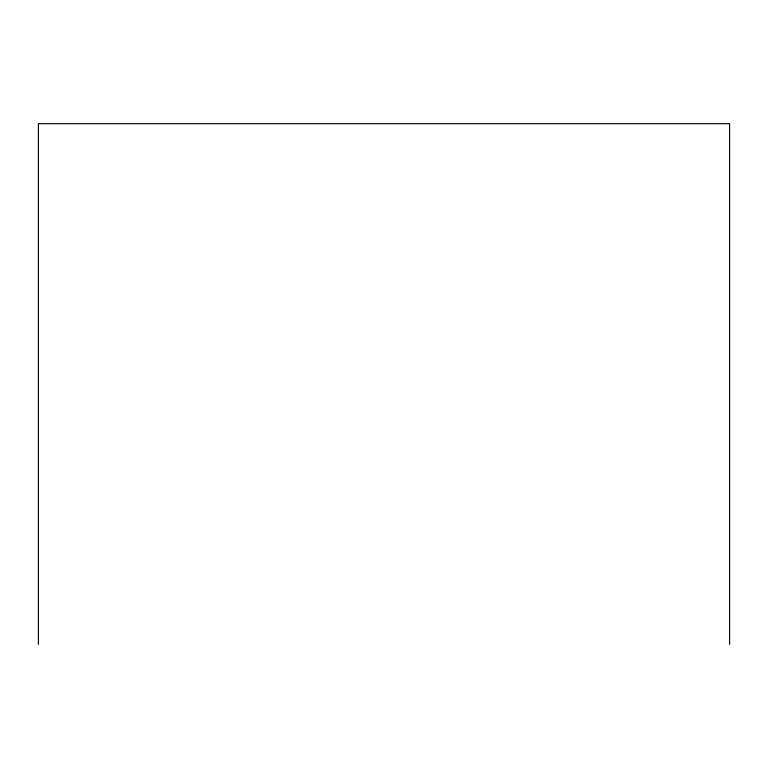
<?xml version="1.0" encoding="UTF-8"?>
<svg xmlns="http://www.w3.org/2000/svg" width="768" height="768" viewBox="0 0 768 768"><rect width="100%" height="100%" fill="white"/><g stroke="black" fill="none" stroke-linecap="round" stroke-linejoin="round"><path stroke-width="1.15" d="M729.6 644.323L729.6 123.677L38.4 123.677L38.4 644.323"/></g></svg>
